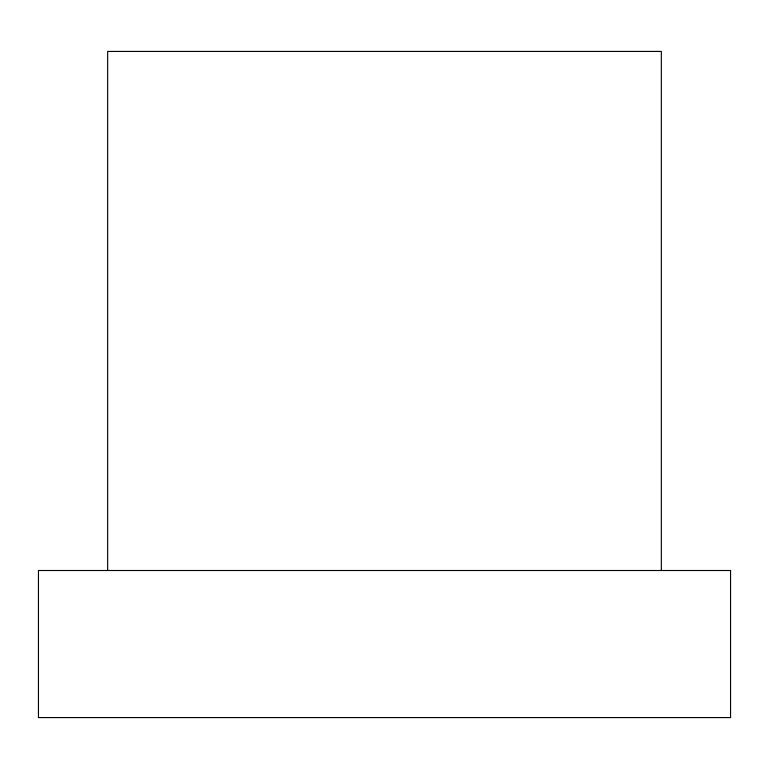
<?xml version="1.0" encoding="UTF-8"?>
<svg xmlns="http://www.w3.org/2000/svg" width="769" height="769" viewBox="0 0 769 769"><rect width="100%" height="100%" fill="white"/><g stroke="black" fill="none" stroke-linecap="round" stroke-linejoin="round"><path stroke-width="1.15" d="M661.34 570.502L661.34 51.427L107.66 51.427L107.66 570.502M730.55 570.502L38.45 570.502L38.45 717.573L730.55 717.573L730.55 570.502"/></g></svg>
